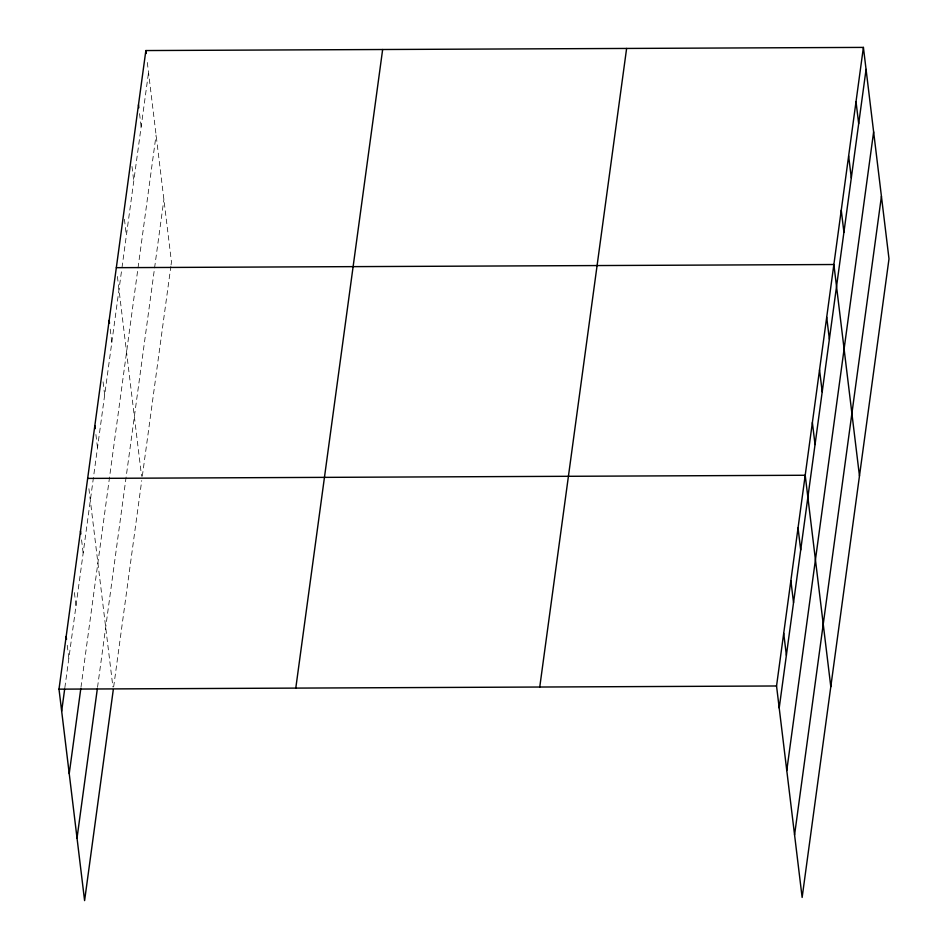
<?xml version="1.0" encoding="UTF-8"?>
<svg xmlns="http://www.w3.org/2000/svg" width="948" height="948" viewBox="0 0 948 948"><rect width="100%" height="100%" fill="white"/><g stroke="black" fill="none" stroke-linecap="round" stroke-linejoin="round"><path stroke-width="0.71" stroke-dasharray="4.74 3.56" d="M64.855 687.727L121.782 269.137M121.984 267.668L148.528 72.558M80.971 687.324L156.088 135.078M97.526 687.347L163.886 199.495M113.653 686.945L141.726 480.6M142.319 476.192L170.853 266.412M171.055 264.942L171.458 262.015L146.928 59.357M139.546 113.63L141.145 126.831M131.985 166.445L133.763 181.115M124.425 219.261L126.38 235.388M117.398 276.472L141.572 476.228M110.229 329.157L111.828 342.358M103.059 381.843L104.659 395.043M95.902 434.528L97.502 447.729M88.911 488.67L112.907 686.956M81.564 539.886L83.163 553.087M74.406 592.571L75.994 605.772M67.237 645.256L68.837 658.457"/><path stroke-width="1.42" d="M113.262 689.871L84.597 900.6L59.001 689.149L145.862 50.552L863.403 47.4L888.999 258.851L802.138 897.448L776.542 685.985L863.403 47.4M61.667 711.142L64.654 689.196M69.228 773.663L80.781 688.781M77.025 838.079L97.336 688.805M295.788 688.106L382.648 49.509M539.756 687.027L626.616 48.443M779.209 707.99L866.069 69.394M786.769 770.511L873.629 131.914M794.566 834.927L881.427 196.331M116.331 267.68L833.873 264.516L859.469 475.979M87.666 478.408L805.207 475.256L830.804 686.707M59.001 689.149L776.542 685.985M856.02 101.685L858.687 123.678M848.638 155.958L851.304 177.963M841.255 210.243L843.921 232.236M826.703 317.201L829.37 339.206M819.546 369.886L822.2 391.891M812.377 422.571L815.043 444.565M798.038 527.941L800.705 549.935M790.881 580.626L793.535 602.62M783.712 633.311L786.378 655.305M145.862 50.552L146.217 53.491M138.479 104.837L138.835 107.764M109.162 320.353L109.518 323.292M94.836 425.723L95.191 428.662M80.497 531.093L80.853 534.02M66.17 636.464L66.526 639.39"/></g></svg>
